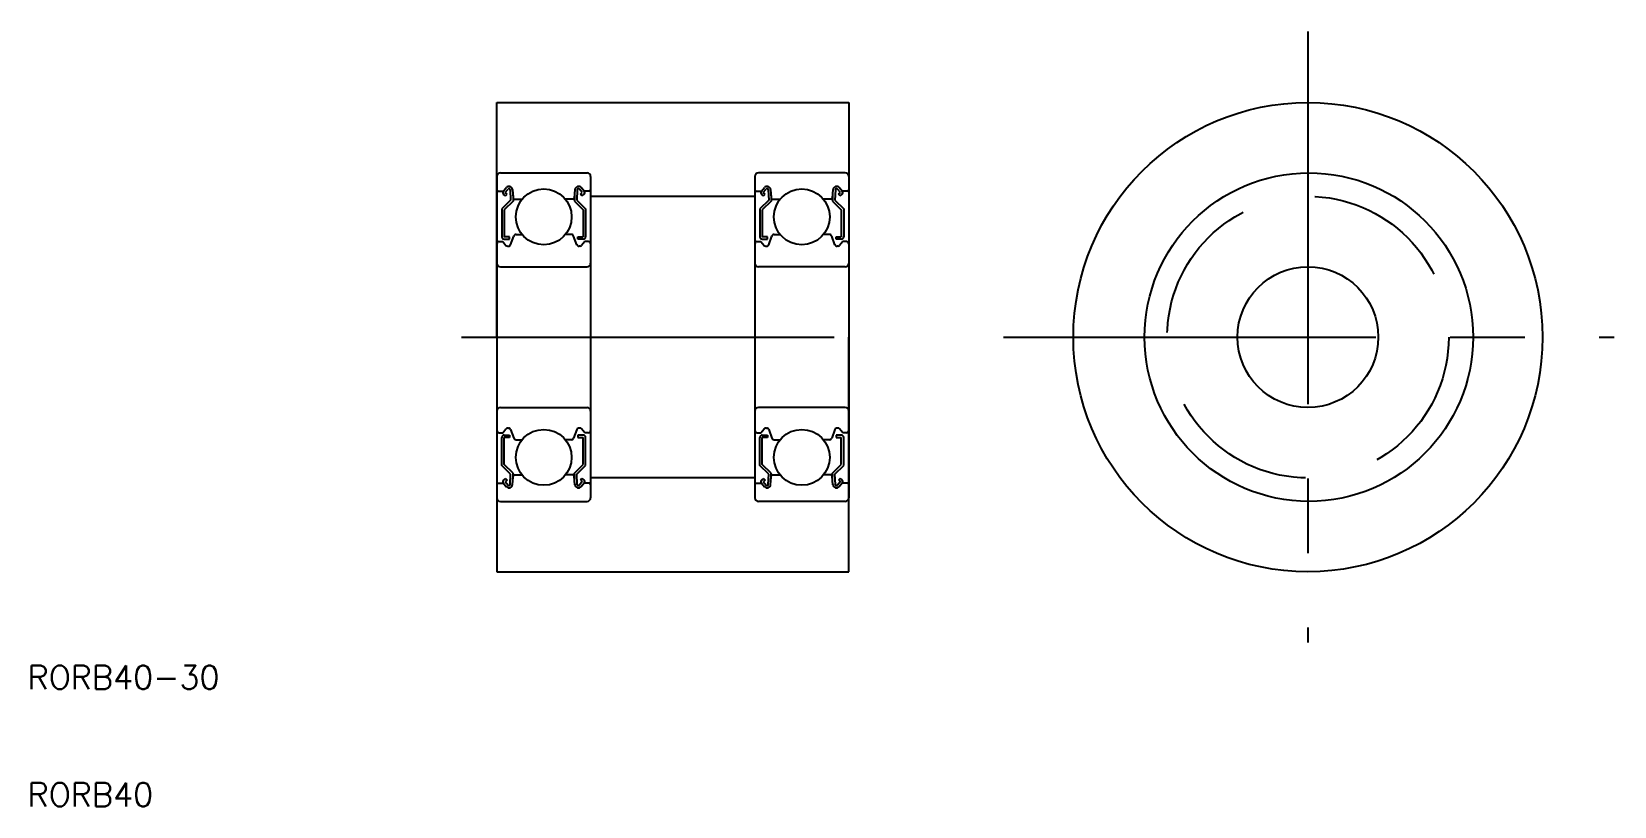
# Model space of a CAD drawing. Extents: x 10 to 145, y 10 to 76.
import ezdxf

# ---------------------------------------------------------------- set-up
doc = ezdxf.new("R2010")
doc.units = 0
doc.linetypes.add('CENTER', pattern=[50.8, 31.75, -6.35, 6.35, -6.35])
doc.linetypes.add('DASHED', pattern=[19.05, 12.7, -6.35])
doc.layers.get('0').update_dxf_attribs({"linetype": 'CONTINUOUS'})
doc.layers.add('CENTER', color=1, linetype='CENTER')
doc.styles.get("Standard").update_dxf_attribs({"font": 'txt.shx', "bigfont": 'extfont.shx'})

msp = doc.modelspace()

# ---------------------------------------------------------------- linework, layer by layer
at = {"color": 7, "linetype": 'CONTINUOUS'}
for p, q in [((50, 70), (80, 70)), ((50, 50), (50, 70)), ((80, 70), (80, 50)), ((50, 63.7), (50, 36.3)), ((50.3, 64), (57.7, 64)), ((58, 63.7), (58, 36.3)), ((72, 63.7), (72, 36.3)), ((79.7, 64), (72.3, 64)), ((80, 63.7), (80, 36.3)), ((50.1, 62.45), (50.56, 62.45)), ((50.56, 62.45), (50.81, 62.75)), ((50.74, 62.04), (50.58, 62.17)), ((50.71, 62.32), (50.96, 62.62)), ((50.87, 62.19), (50.71, 62.32)), ((50.74, 62.04), (50.87, 62.19)), ((51.14, 62.56), (51.18, 61.68)), ((51.34, 62.58), (51.4, 61.84)), ((51.38, 62.07), (51.38, 61.6)), ((56.66, 62.58), (56.6, 61.84)), ((56.62, 62.07), (56.62, 61.6)), ((56.86, 62.56), (56.82, 61.68)), ((57.29, 62.32), (57.04, 62.62)), ((57.13, 62.19), (57.29, 62.32)), ((57.26, 62.04), (57.13, 62.19)), ((57.44, 62.45), (57.19, 62.75)), ((57.26, 62.04), (57.42, 62.17)), ((57.9, 62.45), (57.44, 62.45)), ((72.1, 62.45), (72.56, 62.45)), ((72.56, 62.45), (72.81, 62.75)), ((72.74, 62.04), (72.58, 62.17)), ((72.71, 62.32), (72.96, 62.62)), ((72.87, 62.19), (72.71, 62.32)), ((72.74, 62.04), (72.87, 62.19)), ((73.14, 62.56), (73.18, 61.68)), ((73.34, 62.58), (73.4, 61.84)), ((73.38, 62.07), (73.38, 61.6)), ((78.66, 62.58), (78.6, 61.84)), ((78.62, 62.07), (78.62, 61.6)), ((78.86, 62.56), (78.82, 61.68)), ((79.29, 62.32), (79.04, 62.62)), ((79.13, 62.19), (79.29, 62.32)), ((79.26, 62.04), (79.13, 62.19)), ((79.44, 62.45), (79.19, 62.75)), ((79.26, 62.04), (79.42, 62.17)), ((79.9, 62.45), (79.44, 62.45)), ((51.18, 61.68), (50.43, 60.93)), ((50.43, 60.93), (50.43, 58.55)), ((51.38, 61.6), (50.63, 60.85)), ((50.63, 60.85), (50.63, 58.55)), ((51.5, 61.75), (52.15, 61.75)), ((56.5, 61.75), (55.85, 61.75)), ((56.62, 61.6), (57.37, 60.85)), ((56.82, 61.68), (57.57, 60.93)), ((57.37, 60.85), (57.37, 58.55)), ((57.57, 60.93), (57.57, 58.55)), ((72, 62), (58, 62)), ((73.18, 61.68), (72.43, 60.93)), ((72.43, 60.93), (72.43, 58.55)), ((73.38, 61.6), (72.63, 60.85)), ((72.63, 60.85), (72.63, 58.55)), ((73.5, 61.75), (74.15, 61.75)), ((78.5, 61.75), (77.85, 61.75)), ((78.62, 61.6), (79.37, 60.85)), ((78.82, 61.68), (79.57, 60.93)), ((79.37, 60.85), (79.37, 58.55)), ((79.57, 60.93), (79.57, 58.55)), ((50.2, 58.15), (50.5, 58.15)), ((50.5, 58.15), (50.78, 57.82)), ((51.08, 58.55), (50.63, 58.55)), ((50.63, 58.35), (51.08, 58.35)), ((51.08, 58.35), (51.08, 58.55)), ((51.18, 57.88), (51.45, 58.62)), ((51.64, 58.75), (52.15, 58.75)), ((56.36, 58.75), (55.85, 58.75)), ((56.82, 57.88), (56.55, 58.62)), ((56.92, 58.35), (56.92, 58.55)), ((56.92, 58.55), (57.37, 58.55)), ((57.37, 58.35), (56.92, 58.35)), ((57.5, 58.15), (57.22, 57.82)), ((57.8, 58.15), (57.5, 58.15)), ((72.2, 58.15), (72.5, 58.15)), ((72.5, 58.15), (72.78, 57.82)), ((73.08, 58.55), (72.63, 58.55)), ((72.63, 58.35), (73.08, 58.35)), ((73.08, 58.35), (73.08, 58.55)), ((73.18, 57.88), (73.45, 58.62)), ((73.64, 58.75), (74.15, 58.75)), ((78.36, 58.75), (77.85, 58.75)), ((78.82, 57.88), (78.55, 58.62)), ((78.92, 58.55), (79.37, 58.55)), ((78.92, 58.35), (78.92, 58.55)), ((79.37, 58.35), (78.92, 58.35)), ((79.5, 58.15), (79.22, 57.82)), ((79.8, 58.15), (79.5, 58.15)), ((50.93, 57.75), (50.99, 57.75)), ((57.07, 57.75), (57.01, 57.75)), ((72.93, 57.75), (72.99, 57.75)), ((79.07, 57.75), (79.01, 57.75)), ((50.3, 56), (57.7, 56)), ((79.7, 56), (72.3, 56)), ((50, 50), (50, 30)), ((80, 30), (80, 50)), ((50.3, 44), (57.7, 44)), ((79.7, 44), (72.3, 44)), ((50.2, 41.85), (50.5, 41.85)), ((50.5, 41.85), (50.78, 42.18)), ((50.93, 42.25), (50.99, 42.25)), ((51.18, 42.12), (51.45, 41.38)), ((56.82, 42.12), (56.55, 41.38)), ((57.07, 42.25), (57.01, 42.25)), ((57.5, 41.85), (57.22, 42.18)), ((57.8, 41.85), (57.5, 41.85)), ((72.2, 41.85), (72.5, 41.85)), ((72.5, 41.85), (72.78, 42.18)), ((72.93, 42.25), (72.99, 42.25)), ((73.18, 42.12), (73.45, 41.38)), ((78.82, 42.12), (78.55, 41.38)), ((79.07, 42.25), (79.01, 42.25)), ((79.5, 41.85), (79.22, 42.18)), ((79.8, 41.85), (79.5, 41.85)), ((50.43, 39.07), (50.43, 41.45)), ((50.63, 41.65), (51.08, 41.65)), ((51.08, 41.45), (50.63, 41.45)), ((50.63, 39.15), (50.63, 41.45)), ((51.08, 41.65), (51.08, 41.45)), ((51.64, 41.25), (52.15, 41.25)), ((51.77, 41.25), (51.77, 41.25)), ((51.89, 41.25), (51.89, 41.25)), ((56.36, 41.25), (55.85, 41.25)), ((57.37, 41.65), (56.92, 41.65)), ((56.92, 41.65), (56.92, 41.45)), ((56.92, 41.45), (57.37, 41.45)), ((57.37, 39.15), (57.37, 41.45)), ((57.57, 39.07), (57.57, 41.45)), ((72.43, 39.07), (72.43, 41.45)), ((72.63, 41.65), (73.08, 41.65)), ((72.63, 39.15), (72.63, 41.45)), ((73.08, 41.45), (72.63, 41.45)), ((73.08, 41.65), (73.08, 41.45)), ((73.64, 41.25), (74.15, 41.25)), ((78.36, 41.25), (77.85, 41.25)), ((78.11, 41.25), (78.11, 41.25)), ((78.23, 41.25), (78.23, 41.25)), ((79.37, 41.65), (78.92, 41.65)), ((78.92, 41.65), (78.92, 41.45)), ((78.92, 41.45), (79.37, 41.45)), ((79.37, 39.15), (79.37, 41.45)), ((79.57, 39.07), (79.57, 41.45)), ((51.38, 38.4), (50.63, 39.15)), ((56.62, 38.4), (57.37, 39.15)), ((73.38, 38.4), (72.63, 39.15)), ((78.62, 38.4), (79.37, 39.15)), ((51.18, 38.32), (50.43, 39.07)), ((50.74, 37.96), (50.58, 37.83)), ((50.87, 37.81), (50.71, 37.68)), ((50.74, 37.96), (50.87, 37.81)), ((51.14, 37.44), (51.18, 38.32)), ((51.34, 37.42), (51.4, 38.16)), ((51.38, 37.93), (51.38, 38.4)), ((51.5, 38.25), (52.15, 38.25)), ((56.5, 38.25), (55.85, 38.25)), ((56.66, 37.42), (56.6, 38.16)), ((56.62, 37.93), (56.62, 38.4)), ((56.82, 38.32), (57.57, 39.07)), ((56.86, 37.44), (56.82, 38.32)), ((57.26, 37.96), (57.13, 37.81)), ((57.13, 37.81), (57.29, 37.68)), ((57.26, 37.96), (57.42, 37.83)), ((72, 38), (58, 38)), ((73.18, 38.32), (72.43, 39.07)), ((72.74, 37.96), (72.58, 37.83)), ((72.87, 37.81), (72.71, 37.68)), ((72.74, 37.96), (72.87, 37.81)), ((73.14, 37.44), (73.18, 38.32)), ((73.34, 37.42), (73.4, 38.16)), ((73.38, 37.93), (73.38, 38.4)), ((73.5, 38.25), (74.15, 38.25)), ((78.5, 38.25), (77.85, 38.25)), ((78.66, 37.42), (78.6, 38.16)), ((78.62, 37.93), (78.62, 38.4)), ((78.82, 38.32), (79.57, 39.07)), ((78.86, 37.44), (78.82, 38.32)), ((79.26, 37.96), (79.13, 37.81)), ((79.13, 37.81), (79.29, 37.68)), ((79.26, 37.96), (79.42, 37.83)), ((50.1, 37.55), (50.56, 37.55)), ((50.56, 37.55), (50.81, 37.25)), ((50.71, 37.68), (50.96, 37.38)), ((57.29, 37.68), (57.04, 37.38)), ((57.44, 37.55), (57.19, 37.25)), ((57.9, 37.55), (57.44, 37.55)), ((72.1, 37.55), (72.56, 37.55)), ((72.56, 37.55), (72.81, 37.25)), ((72.71, 37.68), (72.96, 37.38)), ((79.29, 37.68), (79.04, 37.38)), ((79.44, 37.55), (79.19, 37.25)), ((79.9, 37.55), (79.44, 37.55)), ((50.3, 36), (57.7, 36)), ((79.7, 36), (72.3, 36)), ((50, 30), (80, 30))]:
    msp.add_line(p, q, dxfattribs=at)
for centre, radius in [((119.15, 50), 20), ((119.23, 50), 14), ((54, 60.25), 2.38), ((76, 60.25), 2.38), ((119.15, 50), 6), ((54, 39.75), 2.38), ((76, 39.75), 2.38)]:
    msp.add_circle(centre, radius, dxfattribs=at)
at = {"color": 3, "linetype": 'DASHED'}
msp.add_circle((119.15, 50), 12, dxfattribs=at)
at = {"color": 7, "linetype": 'CONTINUOUS'}
for centre, radius, start, end in [((50.3, 63.7), 0.3, 90, 180), ((57.7, 63.7), 0.3, 0, 90), ((72.3, 63.7), 0.3, 90, 180), ((79.7, 63.7), 0.3, 0, 90), ((50.1, 62.55), 0.1, 180, 270), ((50.71, 62.32), 0.2, 140.002, 230.0863), ((51.04, 62.55), 0.3, 4.9968, 140.002), ((51.04, 62.56), 0.1, 2.8198, 140.0022), ((56.96, 62.55), 0.3, 39.998, 175.0032), ((56.96, 62.56), 0.1, 39.9978, 177.1802), ((57.29, 62.32), 0.2, 309.9137, 39.998), ((57.9, 62.55), 0.1, 270, 0), ((72.1, 62.55), 0.1, 180, 270), ((72.71, 62.32), 0.2, 140.002, 230.0863), ((73.04, 62.55), 0.3, 4.9968, 140.002), ((73.04, 62.56), 0.1, 2.8198, 140.0022), ((78.96, 62.55), 0.3, 39.998, 175.0032), ((78.96, 62.56), 0.1, 39.9978, 177.1802), ((79.29, 62.32), 0.2, 309.9137, 39.998), ((79.9, 62.55), 0.1, 270, 0), ((51.5, 61.85), 0.1, 184.9968, 269.9991), ((56.5, 61.85), 0.1, 270.0009, 355.0032), ((73.5, 61.85), 0.1, 184.9968, 269.9991), ((78.5, 61.85), 0.1, 270.0009, 355.0032), ((50.2, 57.95), 0.2, 90, 180), ((50.63, 58.55), 0.2, 180, 270), ((51.64, 58.55), 0.2, 90, 159.9916), ((56.36, 58.55), 0.2, 20.0084, 90), ((57.37, 58.55), 0.2, 270, 0), ((57.8, 57.95), 0.2, 0, 90), ((72.2, 57.95), 0.2, 90, 180), ((72.63, 58.55), 0.2, 180, 270), ((73.64, 58.55), 0.2, 90, 159.9916), ((78.36, 58.55), 0.2, 20.0084, 90), ((79.37, 58.55), 0.2, 270, 0), ((79.8, 57.95), 0.2, 0, 90), ((50.93, 57.95), 0.2, 219.9952, 270), ((50.99, 57.95), 0.2, 270, 339.9916), ((57.01, 57.95), 0.2, 200.0084, 270), ((57.07, 57.95), 0.2, 270, 320.0048), ((72.93, 57.95), 0.2, 219.9952, 270), ((72.99, 57.95), 0.2, 270, 339.9916), ((79.01, 57.95), 0.2, 200.0084, 270), ((79.07, 57.95), 0.2, 270, 320.0048), ((50.3, 56.3), 0.3, 180, 270), ((57.7, 56.3), 0.3, 270, 0), ((72.3, 56.3), 0.3, 180, 270), ((79.7, 56.3), 0.3, 270, 0), ((50.3, 43.7), 0.3, 90, 180), ((57.7, 43.7), 0.3, 0, 90), ((72.3, 43.7), 0.3, 90, 180), ((79.7, 43.7), 0.3, 0, 90), ((50.2, 42.05), 0.2, 180, 270), ((50.93, 42.05), 0.2, 90, 140.0048), ((50.99, 42.05), 0.2, 20.0084, 90), ((57.01, 42.05), 0.2, 90, 159.9916), ((57.07, 42.05), 0.2, 39.9952, 90), ((57.8, 42.05), 0.2, 270, 0), ((72.2, 42.05), 0.2, 180, 270), ((72.93, 42.05), 0.2, 90, 140.0048), ((72.99, 42.05), 0.2, 20.0084, 90), ((79.01, 42.05), 0.2, 90, 159.9916), ((79.07, 42.05), 0.2, 39.9952, 90), ((79.8, 42.05), 0.2, 270, 0), ((50.63, 41.45), 0.2, 90, 180), ((51.64, 41.45), 0.2, 200.0084, 270), ((56.36, 41.45), 0.2, 270, 339.9916), ((57.37, 41.45), 0.2, 0, 90), ((72.63, 41.45), 0.2, 90, 180), ((73.64, 41.45), 0.2, 200.0084, 270), ((78.36, 41.45), 0.2, 270, 339.9916), ((79.37, 41.45), 0.2, 0, 90), ((50.71, 37.68), 0.2, 129.9137, 219.998), ((51.5, 38.15), 0.1, 90.0009, 175.0032), ((56.5, 38.15), 0.1, 4.9968, 89.9991), ((57.29, 37.68), 0.2, 320.002, 50.0863), ((72.71, 37.68), 0.2, 129.9137, 219.998), ((73.5, 38.15), 0.1, 90.0009, 175.0032), ((78.5, 38.15), 0.1, 4.9968, 89.9991), ((79.29, 37.68), 0.2, 320.002, 50.0863), ((50.1, 37.45), 0.1, 90, 180), ((51.04, 37.45), 0.3, 219.998, 355.0032), ((51.04, 37.44), 0.1, 219.9978, 357.1802), ((56.96, 37.45), 0.3, 184.9968, 320.002), ((56.96, 37.44), 0.1, 182.8198, 320.0022), ((57.9, 37.45), 0.1, 0, 90), ((72.1, 37.45), 0.1, 90, 180), ((73.04, 37.45), 0.3, 219.998, 355.0032), ((73.04, 37.44), 0.1, 219.9978, 357.1802), ((78.96, 37.45), 0.3, 184.9968, 320.002), ((78.96, 37.44), 0.1, 182.8198, 320.0022), ((79.9, 37.45), 0.1, 0, 90), ((50.3, 36.3), 0.3, 180, 270), ((57.7, 36.3), 0.3, 270, 0), ((72.3, 36.3), 0.3, 180, 270), ((79.7, 36.3), 0.3, 270, 0)]:
    msp.add_arc(centre, radius, start, end, dxfattribs=at)
at = {"layer": 'CENTER', "color": 1, "linetype": 'CENTER'}
for p, q in [((119.15, 76.04), (119.15, 23.96)), ((47, 50), (83, 50)), ((93.19, 50), (145.27, 50))]:
    msp.add_line(p, q, dxfattribs=at)

# ---------------------------------------------------------------- texts
at = {"color": 7, "linetype": 'CONTINUOUS'}
for s, p in [('RORB40-30', (10, 20)), ('RORB40', (10, 10))]:
    msp.add_text(s, height=2, dxfattribs=at).set_placement(p)

doc.saveas('drawing.dxf')
